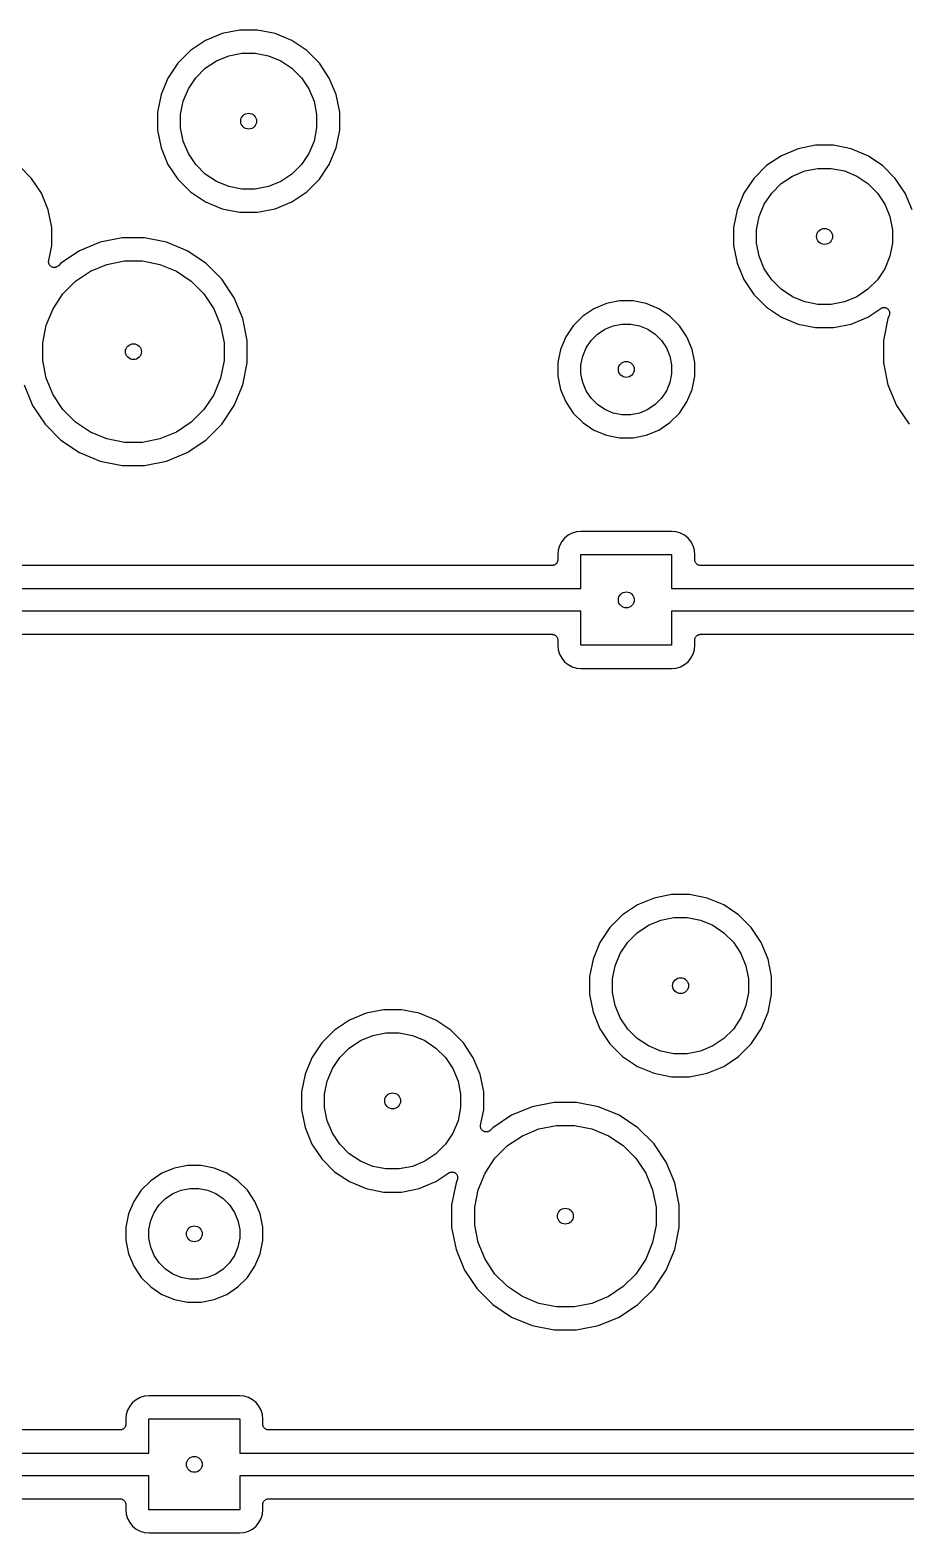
# Model space of a CAD drawing. Extents: x 1.5 to 15, y -8.3 to -3.1.
# Drawn here: x 3.561 to 4.321, y -5.65 to -4.346 of the extents above; entities that cross this region are included whole.
import ezdxf

# ---------------------------------------------------------------- set-up
doc = ezdxf.new("R2010")
doc.units = 0
doc.header["$MEASUREMENT"] = 0
doc.layers.add('BLACK', color=7, linetype='CONTINUOUS')

msp = doc.modelspace()

# ---------------------------------------------------------------- linework, layer by layer
at = {"layer": 'BLACK', "linetype": 'CONTINUOUS'}
for p, q in [((3.71314, -4.35465), (3.7002, -4.3633)), ((3.72753, -4.34869), (3.71314, -4.35465)), ((3.7428, -4.34565), (3.72753, -4.34869)), ((3.75838, -4.34565), (3.7428, -4.34565)), ((3.77365, -4.34869), (3.75838, -4.34565)), ((3.78804, -4.35465), (3.77365, -4.34869)), ((3.80099, -4.3633), (3.78804, -4.35465)), ((3.7002, -4.3633), (3.68918, -4.37431)), ((3.72262, -4.37237), (3.73336, -4.36792)), ((3.73336, -4.36792), (3.74477, -4.36565)), ((3.74477, -4.36565), (3.75641, -4.36565)), ((3.75641, -4.36565), (3.76782, -4.36792)), ((3.76782, -4.36792), (3.77856, -4.37237)), ((3.812, -4.37431), (3.80099, -4.3633)), ((3.68918, -4.37431), (3.68053, -4.38726)), ((3.70472, -4.38706), (3.71295, -4.37883)), ((3.71295, -4.37883), (3.72262, -4.37237)), ((3.77856, -4.37237), (3.78824, -4.37883)), ((3.78824, -4.37883), (3.79646, -4.38706)), ((3.82065, -4.38726), (3.812, -4.37431)), ((3.68053, -4.38726), (3.67457, -4.40165)), ((3.69826, -4.39673), (3.70472, -4.38706)), ((3.79646, -4.38706), (3.80292, -4.39673)), ((3.82661, -4.40165), (3.82065, -4.38726)), ((3.67457, -4.40165), (3.67154, -4.41692)), ((3.6938, -4.40748), (3.69826, -4.39673)), ((3.80292, -4.39673), (3.80738, -4.40748)), ((3.82965, -4.41692), (3.82661, -4.40165)), ((3.67154, -4.41692), (3.67154, -4.43249)), ((3.69154, -4.41889), (3.6938, -4.40748)), ((3.69154, -4.43052), (3.69154, -4.41889)), ((3.80738, -4.40748), (3.80965, -4.41889)), ((3.80965, -4.41889), (3.80965, -4.43052)), ((3.82965, -4.43249), (3.82965, -4.41692)), ((3.67154, -4.43249), (3.67457, -4.44776)), ((3.6938, -4.44193), (3.69154, -4.43052)), ((3.80965, -4.43052), (3.80738, -4.44193)), ((3.82661, -4.44776), (3.82965, -4.43249)), ((3.69826, -4.45268), (3.6938, -4.44193)), ((3.80738, -4.44193), (3.80292, -4.45268)), ((4.2428, -4.44565), (4.22753, -4.44869)), ((4.25838, -4.44565), (4.2428, -4.44565)), ((4.27365, -4.44869), (4.25838, -4.44565)), ((3.67457, -4.44776), (3.68053, -4.46215)), ((3.70472, -4.46235), (3.69826, -4.45268)), ((3.80292, -4.45268), (3.79646, -4.46235)), ((3.82065, -4.46215), (3.82661, -4.44776)), ((4.21314, -4.45465), (4.2002, -4.4633)), ((4.22753, -4.44869), (4.21314, -4.45465)), ((4.28804, -4.45465), (4.27365, -4.44869)), ((4.30099, -4.4633), (4.28804, -4.45465)), ((3.562, -4.47431), (3.55099, -4.4633)), ((3.68053, -4.46215), (3.68918, -4.4751)), ((3.71295, -4.47058), (3.70472, -4.46235)), ((3.72262, -4.47704), (3.71295, -4.47058)), ((3.78824, -4.47058), (3.77856, -4.47704)), ((3.79646, -4.46235), (3.78824, -4.47058)), ((3.812, -4.4751), (3.82065, -4.46215)), ((4.2002, -4.4633), (4.18918, -4.47431)), ((4.21295, -4.47883), (4.22262, -4.47237)), ((4.22262, -4.47237), (4.23336, -4.46792)), ((4.23336, -4.46792), (4.24477, -4.46565)), ((4.24477, -4.46565), (4.25641, -4.46565)), ((4.25641, -4.46565), (4.26782, -4.46792)), ((4.26782, -4.46792), (4.27856, -4.47237)), ((4.27856, -4.47237), (4.28824, -4.47883)), ((4.312, -4.47431), (4.30099, -4.4633)), ((3.57065, -4.48726), (3.562, -4.47431)), ((3.68918, -4.4751), (3.7002, -4.48611)), ((3.73336, -4.48149), (3.72262, -4.47704)), ((3.74477, -4.48376), (3.73336, -4.48149)), ((3.75641, -4.48376), (3.74477, -4.48376)), ((3.76782, -4.48149), (3.75641, -4.48376)), ((3.77856, -4.47704), (3.76782, -4.48149)), ((3.80099, -4.48611), (3.812, -4.4751)), ((4.18918, -4.47431), (4.18053, -4.48726)), ((4.20472, -4.48706), (4.21295, -4.47883)), ((4.28824, -4.47883), (4.29646, -4.48706)), ((4.32065, -4.48726), (4.312, -4.47431)), ((3.57661, -4.50165), (3.57065, -4.48726)), ((3.7002, -4.48611), (3.71314, -4.49476)), ((3.71314, -4.49476), (3.72753, -4.50072)), ((3.77365, -4.50072), (3.78804, -4.49476)), ((3.78804, -4.49476), (3.80099, -4.48611)), ((4.18053, -4.48726), (4.17457, -4.50165)), ((4.1938, -4.50748), (4.19826, -4.49673)), ((4.19826, -4.49673), (4.20472, -4.48706)), ((4.29646, -4.48706), (4.30292, -4.49673)), ((4.30292, -4.49673), (4.30738, -4.50748)), ((4.32661, -4.50165), (4.32065, -4.48726)), ((3.57965, -4.51692), (3.57661, -4.50165)), ((3.72753, -4.50072), (3.7428, -4.50376)), ((3.7428, -4.50376), (3.75838, -4.50376)), ((3.75838, -4.50376), (3.77365, -4.50072)), ((4.17457, -4.50165), (4.17154, -4.51692)), ((4.19154, -4.51889), (4.1938, -4.50748)), ((4.30738, -4.50748), (4.30965, -4.51889)), ((3.57965, -4.53249), (3.57965, -4.51692)), ((4.17154, -4.51692), (4.17154, -4.53249)), ((4.19154, -4.53052), (4.19154, -4.51889)), ((4.30965, -4.51889), (4.30965, -4.53052)), ((3.57702, -4.54568), (3.57965, -4.53249)), ((3.60382, -4.5372), (3.58765, -4.54801)), ((3.62179, -4.52976), (3.60382, -4.5372)), ((3.64087, -4.52596), (3.62179, -4.52976)), ((3.66032, -4.52596), (3.64087, -4.52596)), ((3.67939, -4.52976), (3.66032, -4.52596)), ((3.69736, -4.5372), (3.67939, -4.52976)), ((3.71353, -4.54801), (3.69736, -4.5372)), ((4.17154, -4.53249), (4.17457, -4.54776)), ((4.1938, -4.54193), (4.19154, -4.53052)), ((4.30965, -4.53052), (4.30738, -4.54193)), ((3.57693, -4.54664), (3.57697, -4.54616)), ((3.57693, -4.54665), (3.57693, -4.54664)), ((3.57697, -4.54713), (3.57693, -4.54665)), ((3.57693, -4.54665), (3.57693, -4.54665)), ((3.57697, -4.54616), (3.57702, -4.54568)), ((3.57702, -4.54761), (3.57697, -4.54713)), ((3.57702, -4.54762), (3.57702, -4.54761)), ((3.57702, -4.54763), (3.57702, -4.54762)), ((3.57716, -4.54809), (3.57702, -4.54763)), ((3.5773, -4.54855), (3.57716, -4.54809)), ((3.5773, -4.54856), (3.5773, -4.54855)), ((3.5773, -4.54855), (3.5773, -4.54855)), ((3.57753, -4.54899), (3.5773, -4.54856)), ((3.57775, -4.54941), (3.57753, -4.54899)), ((3.57776, -4.54942), (3.57775, -4.54941)), ((3.57806, -4.54979), (3.57776, -4.54942)), ((3.57776, -4.54942), (3.57776, -4.54942)), ((3.57837, -4.55017), (3.57806, -4.54979)), ((3.57837, -4.55018), (3.57837, -4.55017)), ((3.57837, -4.55017), (3.57837, -4.55017)), ((3.57874, -4.55048), (3.57837, -4.55018)), ((3.57911, -4.55079), (3.57874, -4.55048)), ((3.58503, -4.55054), (3.58466, -4.55085)), ((3.58541, -4.55024), (3.58503, -4.55054)), ((3.58542, -4.55023), (3.58541, -4.55024)), ((3.58546, -4.55019), (3.58542, -4.55023)), ((3.58542, -4.55023), (3.58542, -4.55023)), ((3.58542, -4.55023), (3.58542, -4.55023)), ((3.58765, -4.54801), (3.58546, -4.55019)), ((3.61329, -4.55493), (3.62762, -4.54899)), ((3.62762, -4.54899), (3.64284, -4.54596)), ((3.64284, -4.54596), (3.65835, -4.54596)), ((3.65835, -4.54596), (3.67356, -4.54899)), ((3.67356, -4.54899), (3.68789, -4.55493)), ((3.72729, -4.56176), (3.71353, -4.54801)), ((4.17457, -4.54776), (4.18053, -4.56215)), ((4.19826, -4.55268), (4.1938, -4.54193)), ((4.30738, -4.54193), (4.30292, -4.55268)), ((3.57912, -4.5508), (3.57911, -4.55079)), ((3.57913, -4.5508), (3.57912, -4.5508)), ((3.57955, -4.55103), (3.57913, -4.5508)), ((3.57997, -4.55126), (3.57955, -4.55103)), ((3.57998, -4.55126), (3.57997, -4.55126)), ((3.57998, -4.55127), (3.57998, -4.55126)), ((3.58045, -4.55141), (3.57998, -4.55127)), ((3.5809, -4.55155), (3.58045, -4.55141)), ((3.58091, -4.55155), (3.5809, -4.55155)), ((3.58092, -4.55156), (3.58091, -4.55155)), ((3.5814, -4.55161), (3.58092, -4.55156)), ((3.58187, -4.55166), (3.5814, -4.55161)), ((3.58188, -4.55166), (3.58187, -4.55166)), ((3.58189, -4.55166), (3.58188, -4.55166)), ((3.58236, -4.55162), (3.58189, -4.55166)), ((3.58285, -4.55157), (3.58236, -4.55162)), ((3.58286, -4.55157), (3.58285, -4.55157)), ((3.58285, -4.55157), (3.58285, -4.55157)), ((3.58332, -4.55144), (3.58286, -4.55157)), ((3.58378, -4.5513), (3.58332, -4.55144)), ((3.58379, -4.5513), (3.58378, -4.5513)), ((3.58423, -4.55107), (3.58379, -4.5513)), ((3.58379, -4.5513), (3.58379, -4.5513)), ((3.58465, -4.55085), (3.58423, -4.55107)), ((3.58466, -4.55085), (3.58465, -4.55085)), ((3.58465, -4.55085), (3.58465, -4.55085)), ((3.58943, -4.57451), (3.6004, -4.56354)), ((3.6004, -4.56354), (3.61329, -4.55493)), ((3.68789, -4.55493), (3.70078, -4.56354)), ((3.70078, -4.56354), (3.71175, -4.57451)), ((3.73809, -4.57793), (3.72729, -4.56176)), ((4.18053, -4.56215), (4.18918, -4.5751)), ((4.20472, -4.56235), (4.19826, -4.55268)), ((4.21295, -4.57058), (4.20472, -4.56235)), ((4.29646, -4.56235), (4.28824, -4.57058)), ((4.30292, -4.55268), (4.29646, -4.56235)), ((3.58081, -4.58741), (3.58943, -4.57451)), ((3.71175, -4.57451), (3.72037, -4.58741)), ((4.18918, -4.5751), (4.2002, -4.58611)), ((4.22262, -4.57704), (4.21295, -4.57058)), ((4.28824, -4.57058), (4.27856, -4.57704)), ((3.57488, -4.60174), (3.58081, -4.58741)), ((3.72037, -4.58741), (3.7263, -4.60174)), ((3.74554, -4.5959), (3.73809, -4.57793)), ((4.05034, -4.58745), (4.04062, -4.59394)), ((4.06115, -4.58297), (4.05034, -4.58745)), ((4.07262, -4.58069), (4.06115, -4.58297)), ((4.08431, -4.58069), (4.07262, -4.58069)), ((4.09578, -4.58297), (4.08431, -4.58069)), ((4.10659, -4.58745), (4.09578, -4.58297)), ((4.11631, -4.59394), (4.10659, -4.58745)), ((4.2002, -4.58611), (4.21314, -4.59476)), ((4.23336, -4.58149), (4.22262, -4.57704)), ((4.24477, -4.58376), (4.23336, -4.58149)), ((4.25641, -4.58376), (4.24477, -4.58376)), ((4.26782, -4.58149), (4.25641, -4.58376)), ((4.27856, -4.57704), (4.26782, -4.58149)), ((4.28804, -4.59476), (4.29933, -4.58722)), ((4.29933, -4.58722), (4.29938, -4.58718)), ((4.29938, -4.58718), (4.29938, -4.58718)), ((4.29938, -4.58718), (4.29938, -4.58718)), ((4.29938, -4.58718), (4.29939, -4.58718)), ((4.29939, -4.58718), (4.29982, -4.58695)), ((4.29982, -4.58695), (4.30024, -4.58673)), ((4.30024, -4.58673), (4.30025, -4.58673)), ((4.30025, -4.58673), (4.30026, -4.58673)), ((4.30026, -4.58673), (4.30072, -4.5866)), ((4.30072, -4.5866), (4.30118, -4.58646)), ((4.30118, -4.58646), (4.30119, -4.58646)), ((4.30119, -4.58646), (4.30167, -4.58642)), ((4.30119, -4.58646), (4.30119, -4.58646)), ((4.30167, -4.58642), (4.30215, -4.58637)), ((4.30215, -4.58637), (4.30216, -4.58637)), ((4.30216, -4.58637), (4.30217, -4.58637)), ((4.30217, -4.58637), (4.30266, -4.58643)), ((4.30266, -4.58643), (4.30312, -4.58648)), ((4.30312, -4.58648), (4.30313, -4.58648)), ((4.30313, -4.58648), (4.30314, -4.58648)), ((4.30314, -4.58648), (4.30361, -4.58663)), ((4.30361, -4.58663), (4.30405, -4.58677)), ((4.30405, -4.58677), (4.30406, -4.58677)), ((4.30406, -4.58677), (4.30407, -4.58677)), ((4.30407, -4.58677), (4.3045, -4.58701)), ((4.3045, -4.58701), (4.30491, -4.58723)), ((4.30491, -4.58723), (4.30492, -4.58724)), ((4.30492, -4.58724), (4.30492, -4.58724)), ((4.30492, -4.58724), (4.3053, -4.58755)), ((4.3053, -4.58755), (4.30566, -4.58786)), ((4.30566, -4.58786), (4.30567, -4.58786)), ((4.30567, -4.58786), (4.30567, -4.58787)), ((4.30567, -4.58787), (4.30598, -4.58824)), ((4.30598, -4.58824), (4.30628, -4.58861)), ((4.30628, -4.58861), (4.30628, -4.58862)), ((4.30628, -4.58862), (4.30629, -4.58862)), ((4.30629, -4.58862), (4.30652, -4.58906)), ((4.30652, -4.58906), (4.30674, -4.58948)), ((4.30674, -4.58948), (4.30674, -4.58948)), ((4.30674, -4.58948), (4.30674, -4.58949)), ((4.30674, -4.58949), (4.30688, -4.58996)), ((3.57185, -4.61695), (3.57488, -4.60174)), ((3.7263, -4.60174), (3.72933, -4.61695)), ((3.74933, -4.61498), (3.74554, -4.5959)), ((4.03235, -4.60221), (4.02585, -4.61194)), ((4.04062, -4.59394), (4.03235, -4.60221)), ((4.05982, -4.60517), (4.06698, -4.6022)), ((4.06698, -4.6022), (4.07459, -4.60069)), ((4.07459, -4.60069), (4.08234, -4.60069)), ((4.08234, -4.60069), (4.08995, -4.6022)), ((4.08995, -4.6022), (4.09711, -4.60517)), ((4.12458, -4.60221), (4.11631, -4.59394)), ((4.13108, -4.61194), (4.12458, -4.60221)), ((4.21314, -4.59476), (4.22753, -4.60072)), ((4.22753, -4.60072), (4.2428, -4.60376)), ((4.25838, -4.60376), (4.27365, -4.60072)), ((4.27365, -4.60072), (4.28804, -4.59476)), ((4.30564, -4.5959), (4.30185, -4.61498)), ((4.30673, -4.59329), (4.30564, -4.5959)), ((4.30687, -4.59283), (4.30673, -4.59329)), ((4.30701, -4.59237), (4.30687, -4.59283)), ((4.30688, -4.58996), (4.30702, -4.59041)), ((4.30706, -4.59188), (4.30701, -4.59235)), ((4.30701, -4.59235), (4.30701, -4.59236)), ((4.30701, -4.59236), (4.30701, -4.59237)), ((4.30702, -4.59041), (4.30702, -4.59042)), ((4.30702, -4.59042), (4.30702, -4.59042)), ((4.30702, -4.59042), (4.30706, -4.59092)), ((4.30706, -4.59092), (4.30711, -4.59138)), ((4.30711, -4.59139), (4.30706, -4.59188)), ((4.30711, -4.59138), (4.30711, -4.59139)), ((4.30711, -4.59139), (4.30711, -4.59139)), ((3.74933, -4.63443), (3.74933, -4.61498)), ((4.02585, -4.61194), (4.02138, -4.62274)), ((4.04358, -4.62141), (4.04788, -4.61496)), ((4.04788, -4.61496), (4.05337, -4.60948)), ((4.05337, -4.60948), (4.05982, -4.60517)), ((4.09711, -4.60517), (4.10356, -4.60948)), ((4.10356, -4.60948), (4.10905, -4.61496)), ((4.10905, -4.61496), (4.11335, -4.62141)), ((4.13555, -4.62274), (4.13108, -4.61194)), ((4.2428, -4.60376), (4.25838, -4.60376)), ((4.30185, -4.61498), (4.30185, -4.63443)), ((3.57185, -4.63246), (3.57185, -4.61695)), ((3.72933, -4.61695), (3.72933, -4.63246)), ((4.02138, -4.62274), (4.01909, -4.63421)), ((4.03909, -4.63618), (4.04061, -4.62858)), ((4.04061, -4.62858), (4.04358, -4.62141)), ((4.11335, -4.62141), (4.11632, -4.62858)), ((4.11632, -4.62858), (4.11783, -4.63618)), ((4.13783, -4.63421), (4.13555, -4.62274)), ((3.57488, -4.64767), (3.57185, -4.63246)), ((3.72933, -4.63246), (3.7263, -4.64767)), ((3.74554, -4.65351), (3.74933, -4.63443)), ((4.01909, -4.63421), (4.01909, -4.64591)), ((4.03909, -4.64394), (4.03909, -4.63618)), ((4.11783, -4.63618), (4.11783, -4.64394)), ((4.13783, -4.64591), (4.13783, -4.63421)), ((4.30185, -4.63443), (4.30564, -4.65351)), ((3.55564, -4.65351), (3.56309, -4.67148)), ((3.58081, -4.662), (3.57488, -4.64767)), ((3.7263, -4.64767), (3.72037, -4.662)), ((3.73809, -4.67148), (3.74554, -4.65351)), ((4.01909, -4.64591), (4.02138, -4.65738)), ((4.04061, -4.65154), (4.03909, -4.64394)), ((4.04358, -4.65871), (4.04061, -4.65154)), ((4.11632, -4.65154), (4.11335, -4.65871)), ((4.11783, -4.64394), (4.11632, -4.65154)), ((4.13555, -4.65738), (4.13783, -4.64591)), ((4.30564, -4.65351), (4.31309, -4.67148)), ((3.58943, -4.6749), (3.58081, -4.662)), ((3.72037, -4.662), (3.71175, -4.6749)), ((4.02138, -4.65738), (4.02585, -4.66818)), ((4.04788, -4.66516), (4.04358, -4.65871)), ((4.05337, -4.67064), (4.04788, -4.66516)), ((4.10905, -4.66516), (4.10356, -4.67064)), ((4.11335, -4.65871), (4.10905, -4.66516)), ((4.13108, -4.66818), (4.13555, -4.65738)), ((3.56309, -4.67148), (3.57389, -4.68765)), ((3.6004, -4.68587), (3.58943, -4.6749)), ((3.71175, -4.6749), (3.70078, -4.68587)), ((3.72729, -4.68765), (3.73809, -4.67148)), ((4.02585, -4.66818), (4.03235, -4.67791)), ((4.03235, -4.67791), (4.04062, -4.68617)), ((4.05982, -4.67495), (4.05337, -4.67064)), ((4.06698, -4.67792), (4.05982, -4.67495)), ((4.07459, -4.67943), (4.06698, -4.67792)), ((4.08234, -4.67943), (4.07459, -4.67943)), ((4.08995, -4.67792), (4.08234, -4.67943)), ((4.09711, -4.67495), (4.08995, -4.67792)), ((4.10356, -4.67064), (4.09711, -4.67495)), ((4.11631, -4.68617), (4.12458, -4.67791)), ((4.12458, -4.67791), (4.13108, -4.66818)), ((4.31309, -4.67148), (4.32389, -4.68765)), ((3.57389, -4.68765), (3.58765, -4.7014)), ((3.61329, -4.69448), (3.6004, -4.68587)), ((3.70078, -4.68587), (3.68789, -4.69448)), ((3.71353, -4.7014), (3.72729, -4.68765)), ((4.04062, -4.68617), (4.05034, -4.69267)), ((4.05034, -4.69267), (4.06115, -4.69715)), ((4.09578, -4.69715), (4.10659, -4.69267)), ((4.10659, -4.69267), (4.11631, -4.68617)), ((3.58765, -4.7014), (3.60382, -4.71221)), ((3.62762, -4.70042), (3.61329, -4.69448)), ((3.64284, -4.70344), (3.62762, -4.70042)), ((3.65835, -4.70344), (3.64284, -4.70344)), ((3.67356, -4.70042), (3.65835, -4.70344)), ((3.68789, -4.69448), (3.67356, -4.70042)), ((3.69736, -4.71221), (3.71353, -4.7014)), ((4.06115, -4.69715), (4.07262, -4.69943)), ((4.07262, -4.69943), (4.08431, -4.69943)), ((4.08431, -4.69943), (4.09578, -4.69715)), ((3.60382, -4.71221), (3.62179, -4.71965)), ((3.62179, -4.71965), (3.64087, -4.72344)), ((3.66032, -4.72344), (3.67939, -4.71965)), ((3.67939, -4.71965), (3.69736, -4.71221)), ((3.64087, -4.72344), (3.66032, -4.72344)), ((4.02793, -4.78398), (4.02488, -4.78648)), ((4.0314, -4.78212), (4.02793, -4.78398)), ((4.03517, -4.78098), (4.0314, -4.78212)), ((4.03934, -4.78057), (4.03517, -4.78098)), ((4.11759, -4.78057), (4.03934, -4.78057)), ((4.12176, -4.78098), (4.11759, -4.78057)), ((4.12553, -4.78212), (4.12176, -4.78098)), ((4.129, -4.78398), (4.12553, -4.78212)), ((4.13205, -4.78648), (4.129, -4.78398)), ((4.01938, -4.79677), (4.01897, -4.80093)), ((4.02053, -4.793), (4.01938, -4.79677)), ((4.02238, -4.78952), (4.02053, -4.793)), ((4.02488, -4.78648), (4.02238, -4.78952)), ((4.13454, -4.78952), (4.13205, -4.78648)), ((4.1364, -4.793), (4.13454, -4.78952)), ((4.13755, -4.79677), (4.1364, -4.793)), ((4.13796, -4.80093), (4.13755, -4.79677)), ((4.01397, -4.81022), (3.39296, -4.81022)), ((4.01444, -4.81017), (4.01397, -4.81022)), ((4.01491, -4.81013), (4.01444, -4.81017)), ((4.01493, -4.81012), (4.01491, -4.81013)), ((4.01494, -4.81012), (4.01493, -4.81012)), ((4.0154, -4.80999), (4.01494, -4.81012)), ((4.01585, -4.80985), (4.0154, -4.80999)), ((4.01586, -4.80984), (4.01585, -4.80985)), ((4.01588, -4.80984), (4.01586, -4.80984)), ((4.01629, -4.80962), (4.01588, -4.80984)), ((4.01671, -4.8094), (4.01629, -4.80962)), ((4.01673, -4.80939), (4.01671, -4.8094)), ((4.01674, -4.80938), (4.01673, -4.80939)), ((4.01711, -4.80908), (4.01674, -4.80938)), ((4.01747, -4.80879), (4.01711, -4.80908)), ((4.01748, -4.80878), (4.01747, -4.80879)), ((4.0175, -4.80876), (4.01748, -4.80878)), ((4.0178, -4.8084), (4.0175, -4.80876)), ((4.0181, -4.80804), (4.0178, -4.8084)), ((4.01811, -4.80803), (4.0181, -4.80804)), ((4.01812, -4.80801), (4.01811, -4.80803)), ((4.01834, -4.8076), (4.01812, -4.80801)), ((4.01857, -4.80719), (4.01834, -4.8076)), ((4.01858, -4.80715), (4.01857, -4.80717)), ((4.01857, -4.80717), (4.01857, -4.80719)), ((4.01872, -4.8067), (4.01858, -4.80715)), ((4.01886, -4.80626), (4.01872, -4.8067)), ((4.01887, -4.80624), (4.01886, -4.80626)), ((4.01892, -4.80576), (4.01887, -4.80622)), ((4.01887, -4.80622), (4.01887, -4.80624)), ((4.01897, -4.80529), (4.01892, -4.80576)), ((4.01897, -4.80093), (4.01897, -4.80522)), ((4.01897, -4.80522), (4.01897, -4.80525)), ((4.01897, -4.80525), (4.01897, -4.80525)), ((4.01897, -4.80525), (4.01897, -4.80525)), ((4.01897, -4.80525), (4.01897, -4.80529)), ((4.03909, -4.83022), (4.03909, -4.80069)), ((4.03909, -4.80069), (4.11783, -4.80069)), ((4.11783, -4.80069), (4.11783, -4.83022)), ((4.13796, -4.80522), (4.13796, -4.80093)), ((4.138, -4.80569), (4.13796, -4.80522)), ((4.13804, -4.80615), (4.138, -4.80569)), ((4.13805, -4.80617), (4.13804, -4.80615)), ((4.13805, -4.80619), (4.13805, -4.80617)), ((4.13819, -4.80664), (4.13805, -4.80619)), ((4.13832, -4.80709), (4.13819, -4.80664)), ((4.13833, -4.80711), (4.13832, -4.80709)), ((4.13833, -4.80712), (4.13833, -4.80711)), ((4.13855, -4.80754), (4.13833, -4.80712)), ((4.13877, -4.80795), (4.13855, -4.80754)), ((4.13878, -4.80797), (4.13877, -4.80795)), ((4.13879, -4.80798), (4.13878, -4.80797)), ((4.13909, -4.80835), (4.13879, -4.80798)), ((4.13938, -4.80871), (4.13909, -4.80835)), ((4.1394, -4.80873), (4.13938, -4.80871)), ((4.13941, -4.80874), (4.1394, -4.80873)), ((4.13977, -4.80904), (4.13941, -4.80874)), ((4.14013, -4.80934), (4.13977, -4.80904)), ((4.14015, -4.80935), (4.14013, -4.80934)), ((4.14016, -4.80936), (4.14015, -4.80935)), ((4.14057, -4.80959), (4.14016, -4.80936)), ((4.14099, -4.80981), (4.14057, -4.80959)), ((4.141, -4.80982), (4.14099, -4.80981)), ((4.14102, -4.80983), (4.141, -4.80982)), ((4.14147, -4.80996), (4.14102, -4.80983)), ((4.14192, -4.81011), (4.14147, -4.80996)), ((4.14193, -4.81011), (4.14192, -4.81011)), ((4.14195, -4.81011), (4.14193, -4.81011)), ((4.14242, -4.81016), (4.14195, -4.81011)), ((4.14289, -4.81022), (4.14242, -4.81016)), ((4.14292, -4.81022), (4.14289, -4.81022)), ((4.14296, -4.81022), (4.14292, -4.81022)), ((4.14292, -4.81022), (4.14292, -4.81022)), ((4.14292, -4.81022), (4.14292, -4.81022)), ((4.76397, -4.81022), (4.14296, -4.81022)), ((3.36783, -4.83022), (4.03909, -4.83022)), ((4.11783, -4.83022), (4.78909, -4.83022)), ((4.03909, -4.8499), (3.36783, -4.8499)), ((4.03909, -4.87943), (4.03909, -4.8499)), ((4.78909, -4.8499), (4.11783, -4.8499)), ((4.11783, -4.8499), (4.11783, -4.87943)), ((3.39296, -4.8699), (4.01397, -4.8699)), ((4.01397, -4.8699), (4.01401, -4.8699)), ((4.01401, -4.8699), (4.01401, -4.8699)), ((4.01401, -4.8699), (4.01401, -4.8699)), ((4.01401, -4.8699), (4.01404, -4.8699)), ((4.01404, -4.8699), (4.01451, -4.86995)), ((4.01451, -4.86995), (4.01498, -4.87)), ((4.01498, -4.87), (4.015, -4.87001)), ((4.015, -4.87001), (4.01501, -4.87001)), ((4.01501, -4.87001), (4.01546, -4.87015)), ((4.01546, -4.87015), (4.01591, -4.87029)), ((4.01591, -4.87029), (4.01593, -4.8703)), ((4.01593, -4.8703), (4.01594, -4.87031)), ((4.01594, -4.87031), (4.01635, -4.87053)), ((4.01635, -4.87053), (4.01677, -4.87076)), ((4.01677, -4.87076), (4.01678, -4.87077)), ((4.01678, -4.87077), (4.0168, -4.87078)), ((4.0168, -4.87078), (4.01716, -4.87108)), ((4.01716, -4.87108), (4.01752, -4.87138)), ((4.01752, -4.87138), (4.01753, -4.87139)), ((4.01753, -4.87139), (4.01755, -4.8714)), ((4.01755, -4.8714), (4.01784, -4.87177)), ((4.01784, -4.87177), (4.01814, -4.87213)), ((4.01814, -4.87213), (4.01815, -4.87215)), ((4.01815, -4.87215), (4.01816, -4.87216)), ((4.01816, -4.87216), (4.01838, -4.87258)), ((4.01838, -4.87258), (4.0186, -4.873)), ((4.0186, -4.873), (4.0186, -4.87301)), ((4.0186, -4.87301), (4.01861, -4.87303)), ((4.01861, -4.87303), (4.01874, -4.87348)), ((4.01874, -4.87348), (4.01888, -4.87393)), ((4.01888, -4.87393), (4.01888, -4.87395)), ((4.01888, -4.87395), (4.01888, -4.87396)), ((4.01888, -4.87396), (4.01893, -4.87443)), ((4.01893, -4.87443), (4.01897, -4.8749)), ((4.01897, -4.8749), (4.01897, -4.87918)), ((4.13796, -4.87483), (4.13801, -4.87436)), ((4.13796, -4.87487), (4.13796, -4.87483)), ((4.13796, -4.8749), (4.13796, -4.87487)), ((4.13796, -4.87487), (4.13796, -4.87487)), ((4.13796, -4.87487), (4.13796, -4.87487)), ((4.13796, -4.87918), (4.13796, -4.8749)), ((4.13801, -4.87436), (4.13806, -4.8739)), ((4.13806, -4.87386), (4.13821, -4.87341)), ((4.13806, -4.87388), (4.13806, -4.87386)), ((4.13806, -4.8739), (4.13806, -4.87388)), ((4.13821, -4.87341), (4.13835, -4.87296)), ((4.13835, -4.87295), (4.13836, -4.87293)), ((4.13835, -4.87296), (4.13835, -4.87295)), ((4.13836, -4.87293), (4.13859, -4.87252)), ((4.13859, -4.87252), (4.13881, -4.87211)), ((4.13881, -4.87211), (4.13882, -4.87209)), ((4.13882, -4.87209), (4.13883, -4.87208)), ((4.13883, -4.87208), (4.13913, -4.87172)), ((4.13913, -4.87172), (4.13943, -4.87135)), ((4.13943, -4.87135), (4.13945, -4.87134)), ((4.13945, -4.87134), (4.13946, -4.87133)), ((4.13946, -4.87133), (4.13982, -4.87103)), ((4.13982, -4.87103), (4.14019, -4.87074)), ((4.14019, -4.87074), (4.1402, -4.87073)), ((4.1402, -4.87073), (4.14022, -4.87072)), ((4.14022, -4.87072), (4.14063, -4.8705)), ((4.14063, -4.8705), (4.14105, -4.87028)), ((4.14105, -4.87028), (4.14107, -4.87027)), ((4.14107, -4.87027), (4.14108, -4.87027)), ((4.14108, -4.87027), (4.14153, -4.87013)), ((4.14153, -4.87013), (4.14198, -4.87)), ((4.14198, -4.87), (4.142, -4.87)), ((4.142, -4.87), (4.14202, -4.86999)), ((4.14202, -4.86999), (4.14249, -4.86995)), ((4.14249, -4.86995), (4.14296, -4.8699)), ((4.14296, -4.8699), (4.76397, -4.8699)), ((4.01897, -4.87918), (4.01938, -4.88335)), ((4.01938, -4.88335), (4.02053, -4.88712)), ((4.02053, -4.88712), (4.02238, -4.89059)), ((4.11783, -4.87943), (4.03909, -4.87943)), ((4.13454, -4.89059), (4.1364, -4.88712)), ((4.1364, -4.88712), (4.13755, -4.88335)), ((4.13755, -4.88335), (4.13796, -4.87918)), ((4.02238, -4.89059), (4.02488, -4.89364)), ((4.02488, -4.89364), (4.02793, -4.89614)), ((4.02793, -4.89614), (4.0314, -4.898)), ((4.0314, -4.898), (4.03517, -4.89914)), ((4.03517, -4.89914), (4.03934, -4.89955)), ((4.03934, -4.89955), (4.11759, -4.89955)), ((4.11759, -4.89955), (4.12176, -4.89914)), ((4.12176, -4.89914), (4.12553, -4.898)), ((4.12553, -4.898), (4.129, -4.89614)), ((4.129, -4.89614), (4.13205, -4.89364)), ((4.13205, -4.89364), (4.13454, -4.89059)), ((4.1178, -5.09565), (4.10253, -5.09869)), ((4.13338, -5.09565), (4.1178, -5.09565)), ((4.14865, -5.09869), (4.13338, -5.09565)), ((4.08814, -5.10465), (4.0752, -5.1133)), ((4.10253, -5.09869), (4.08814, -5.10465)), ((4.16304, -5.10465), (4.14865, -5.09869)), ((4.17599, -5.1133), (4.16304, -5.10465)), ((4.06418, -5.12431), (4.05553, -5.13726)), ((4.0752, -5.1133), (4.06418, -5.12431)), ((4.08795, -5.12883), (4.09762, -5.12237)), ((4.09762, -5.12237), (4.10836, -5.11792)), ((4.10836, -5.11792), (4.11977, -5.11565)), ((4.11977, -5.11565), (4.13141, -5.11565)), ((4.13141, -5.11565), (4.14282, -5.11792)), ((4.14282, -5.11792), (4.15356, -5.12237)), ((4.15356, -5.12237), (4.16324, -5.12883)), ((4.187, -5.12431), (4.17599, -5.1133)), ((4.19565, -5.13726), (4.187, -5.12431)), ((4.05553, -5.13726), (4.04957, -5.15165)), ((4.07326, -5.14673), (4.07972, -5.13706)), ((4.07972, -5.13706), (4.08795, -5.12883)), ((4.16324, -5.12883), (4.17146, -5.13706)), ((4.17146, -5.13706), (4.17792, -5.14673)), ((4.20161, -5.15165), (4.19565, -5.13726)), ((4.0688, -5.15748), (4.07326, -5.14673)), ((4.17792, -5.14673), (4.18238, -5.15748)), ((4.04957, -5.15165), (4.04654, -5.16692)), ((4.06654, -5.16889), (4.0688, -5.15748)), ((4.18238, -5.15748), (4.18465, -5.16889)), ((4.20465, -5.16692), (4.20161, -5.15165)), ((4.04654, -5.16692), (4.04654, -5.18249)), ((4.06654, -5.18052), (4.06654, -5.16889)), ((4.18465, -5.16889), (4.18465, -5.18052)), ((4.20465, -5.18249), (4.20465, -5.16692)), ((4.04654, -5.18249), (4.04957, -5.19776)), ((4.0688, -5.19193), (4.06654, -5.18052)), ((4.18465, -5.18052), (4.18238, -5.19193)), ((4.20161, -5.19776), (4.20465, -5.18249)), ((3.85253, -5.19869), (3.83814, -5.20465)), ((3.8678, -5.19565), (3.85253, -5.19869)), ((3.88338, -5.19565), (3.8678, -5.19565)), ((3.89865, -5.19869), (3.88338, -5.19565)), ((3.91304, -5.20465), (3.89865, -5.19869)), ((4.04957, -5.19776), (4.05553, -5.21215)), ((4.07326, -5.20268), (4.0688, -5.19193)), ((4.18238, -5.19193), (4.17792, -5.20268)), ((4.19565, -5.21215), (4.20161, -5.19776)), ((3.8252, -5.2133), (3.81418, -5.22431)), ((3.83814, -5.20465), (3.8252, -5.2133)), ((3.92599, -5.2133), (3.91304, -5.20465)), ((3.937, -5.22431), (3.92599, -5.2133)), ((4.05553, -5.21215), (4.06418, -5.2251)), ((4.07972, -5.21235), (4.07326, -5.20268)), ((4.08795, -5.22058), (4.07972, -5.21235)), ((4.17146, -5.21235), (4.16324, -5.22058)), ((4.17792, -5.20268), (4.17146, -5.21235)), ((4.187, -5.2251), (4.19565, -5.21215)), ((3.81418, -5.22431), (3.80553, -5.23726)), ((3.83795, -5.22883), (3.84762, -5.22237)), ((3.84762, -5.22237), (3.85836, -5.21792)), ((3.85836, -5.21792), (3.86977, -5.21565)), ((3.86977, -5.21565), (3.88141, -5.21565)), ((3.88141, -5.21565), (3.89282, -5.21792)), ((3.89282, -5.21792), (3.90356, -5.22237)), ((3.90356, -5.22237), (3.91324, -5.22883)), ((3.94565, -5.23726), (3.937, -5.22431)), ((4.06418, -5.2251), (4.0752, -5.23611)), ((4.09762, -5.22704), (4.08795, -5.22058)), ((4.10836, -5.23149), (4.09762, -5.22704)), ((4.15356, -5.22704), (4.14282, -5.23149)), ((4.16324, -5.22058), (4.15356, -5.22704)), ((4.17599, -5.23611), (4.187, -5.2251)), ((3.80553, -5.23726), (3.79957, -5.25165)), ((3.82326, -5.24673), (3.82972, -5.23706)), ((3.82972, -5.23706), (3.83795, -5.22883)), ((3.91324, -5.22883), (3.92146, -5.23706)), ((3.92146, -5.23706), (3.92792, -5.24673)), ((3.95161, -5.25165), (3.94565, -5.23726)), ((4.0752, -5.23611), (4.08814, -5.24476)), ((4.11977, -5.23376), (4.10836, -5.23149)), ((4.13141, -5.23376), (4.11977, -5.23376)), ((4.14282, -5.23149), (4.13141, -5.23376)), ((4.16304, -5.24476), (4.17599, -5.23611)), ((3.79957, -5.25165), (3.79654, -5.26692)), ((3.8188, -5.25748), (3.82326, -5.24673)), ((3.92792, -5.24673), (3.93238, -5.25748)), ((3.95465, -5.26692), (3.95161, -5.25165)), ((4.08814, -5.24476), (4.10253, -5.25072)), ((4.10253, -5.25072), (4.1178, -5.25376)), ((4.1178, -5.25376), (4.13338, -5.25376)), ((4.13338, -5.25376), (4.14865, -5.25072)), ((4.14865, -5.25072), (4.16304, -5.24476)), ((3.79654, -5.26692), (3.79654, -5.28249)), ((3.81654, -5.26889), (3.8188, -5.25748)), ((3.93238, -5.25748), (3.93465, -5.26889)), ((3.95465, -5.28249), (3.95465, -5.26692)), ((3.81654, -5.28052), (3.81654, -5.26889)), ((3.8188, -5.29193), (3.81654, -5.28052)), ((3.93465, -5.28052), (3.93238, -5.29193)), ((3.93465, -5.26889), (3.93465, -5.28052)), ((3.99679, -5.27976), (3.97882, -5.2872)), ((4.01587, -5.27596), (3.99679, -5.27976)), ((4.03532, -5.27596), (4.01587, -5.27596)), ((4.05439, -5.27976), (4.03532, -5.27596)), ((4.07236, -5.2872), (4.05439, -5.27976)), ((3.79654, -5.28249), (3.79957, -5.29776)), ((3.82326, -5.30268), (3.8188, -5.29193)), ((3.93238, -5.29193), (3.92792, -5.30268)), ((3.95202, -5.29568), (3.95465, -5.28249)), ((3.97882, -5.2872), (3.96265, -5.29801)), ((4.08853, -5.29801), (4.07236, -5.2872)), ((3.79957, -5.29776), (3.80553, -5.31215)), ((3.82972, -5.31235), (3.82326, -5.30268)), ((3.92792, -5.30268), (3.92146, -5.31235)), ((3.95193, -5.29664), (3.95197, -5.29616)), ((3.95193, -5.29665), (3.95193, -5.29664)), ((3.95197, -5.29713), (3.95193, -5.29665)), ((3.95193, -5.29665), (3.95193, -5.29665)), ((3.95197, -5.29616), (3.95202, -5.29568)), ((3.95202, -5.29761), (3.95197, -5.29713)), ((3.95202, -5.29762), (3.95202, -5.29761)), ((3.95202, -5.29763), (3.95202, -5.29762)), ((3.95216, -5.29809), (3.95202, -5.29763)), ((3.9523, -5.29855), (3.95216, -5.29809)), ((3.9523, -5.29856), (3.9523, -5.29855)), ((3.9523, -5.29855), (3.9523, -5.29855)), ((3.95253, -5.29899), (3.9523, -5.29856)), ((3.95275, -5.29941), (3.95253, -5.29899)), ((3.95276, -5.29942), (3.95275, -5.29941)), ((3.95306, -5.29979), (3.95276, -5.29942)), ((3.95276, -5.29942), (3.95276, -5.29942)), ((3.95337, -5.30017), (3.95306, -5.29979)), ((3.95337, -5.30018), (3.95337, -5.30017)), ((3.95337, -5.30017), (3.95337, -5.30017)), ((3.95374, -5.30048), (3.95337, -5.30018)), ((3.95411, -5.30079), (3.95374, -5.30048)), ((3.95412, -5.3008), (3.95411, -5.30079)), ((3.95413, -5.3008), (3.95412, -5.3008)), ((3.95455, -5.30103), (3.95413, -5.3008)), ((3.95497, -5.30126), (3.95455, -5.30103)), ((3.95498, -5.30126), (3.95497, -5.30126)), ((3.95498, -5.30127), (3.95498, -5.30126)), ((3.95545, -5.30141), (3.95498, -5.30127)), ((3.9559, -5.30155), (3.95545, -5.30141)), ((3.95591, -5.30155), (3.9559, -5.30155)), ((3.95592, -5.30156), (3.95591, -5.30155)), ((3.9564, -5.30161), (3.95592, -5.30156)), ((3.95687, -5.30166), (3.9564, -5.30161)), ((3.95688, -5.30166), (3.95687, -5.30166)), ((3.95689, -5.30166), (3.95688, -5.30166)), ((3.95736, -5.30162), (3.95689, -5.30166)), ((3.95785, -5.30157), (3.95736, -5.30162)), ((3.95786, -5.30157), (3.95785, -5.30157)), ((3.95785, -5.30157), (3.95785, -5.30157)), ((3.95832, -5.30144), (3.95786, -5.30157)), ((3.95878, -5.3013), (3.95832, -5.30144)), ((3.95879, -5.3013), (3.95878, -5.3013)), ((3.95923, -5.30107), (3.95879, -5.3013)), ((3.95879, -5.3013), (3.95879, -5.3013)), ((3.95965, -5.30085), (3.95923, -5.30107)), ((3.95966, -5.30085), (3.95965, -5.30085)), ((3.95965, -5.30085), (3.95965, -5.30085)), ((3.96003, -5.30054), (3.95966, -5.30085)), ((3.96041, -5.30024), (3.96003, -5.30054)), ((3.96042, -5.30023), (3.96041, -5.30024)), ((3.96046, -5.30019), (3.96042, -5.30023)), ((3.96042, -5.30023), (3.96042, -5.30023)), ((3.96042, -5.30023), (3.96042, -5.30023)), ((3.96265, -5.29801), (3.96046, -5.30019)), ((3.9754, -5.31354), (3.98829, -5.30493)), ((3.98829, -5.30493), (4.00262, -5.29899)), ((4.00262, -5.29899), (4.01784, -5.29596)), ((4.01784, -5.29596), (4.03335, -5.29596)), ((4.03335, -5.29596), (4.04856, -5.29899)), ((4.04856, -5.29899), (4.06289, -5.30493)), ((4.06289, -5.30493), (4.07578, -5.31354)), ((4.10229, -5.31176), (4.08853, -5.29801)), ((3.80553, -5.31215), (3.81418, -5.3251)), ((3.83795, -5.32058), (3.82972, -5.31235)), ((3.92146, -5.31235), (3.91324, -5.32058)), ((3.96443, -5.32451), (3.9754, -5.31354)), ((4.07578, -5.31354), (4.08675, -5.32451)), ((4.11309, -5.32793), (4.10229, -5.31176)), ((3.69762, -5.33069), (3.68615, -5.33297)), ((3.70931, -5.33069), (3.69762, -5.33069)), ((3.72078, -5.33297), (3.70931, -5.33069)), ((3.81418, -5.3251), (3.8252, -5.33611)), ((3.84762, -5.32704), (3.83795, -5.32058)), ((3.85836, -5.33149), (3.84762, -5.32704)), ((3.86977, -5.33376), (3.85836, -5.33149)), ((3.89282, -5.33149), (3.88141, -5.33376)), ((3.90356, -5.32704), (3.89282, -5.33149)), ((3.91324, -5.32058), (3.90356, -5.32704)), ((3.95581, -5.33741), (3.96443, -5.32451)), ((4.08675, -5.32451), (4.09537, -5.33741)), ((4.12054, -5.3459), (4.11309, -5.32793)), ((3.66562, -5.34394), (3.65735, -5.35221)), ((3.67534, -5.33745), (3.66562, -5.34394)), ((3.68615, -5.33297), (3.67534, -5.33745)), ((3.73159, -5.33745), (3.72078, -5.33297)), ((3.74131, -5.34394), (3.73159, -5.33745)), ((3.74958, -5.35221), (3.74131, -5.34394)), ((3.8252, -5.33611), (3.83814, -5.34476)), ((3.83814, -5.34476), (3.85253, -5.35072)), ((3.88141, -5.33376), (3.86977, -5.33376)), ((3.89865, -5.35072), (3.91304, -5.34476)), ((3.91304, -5.34476), (3.92433, -5.33722)), ((3.92433, -5.33722), (3.92438, -5.33718)), ((3.92438, -5.33718), (3.92438, -5.33718)), ((3.92438, -5.33718), (3.92438, -5.33718)), ((3.92438, -5.33718), (3.92439, -5.33718)), ((3.92439, -5.33718), (3.92482, -5.33695)), ((3.92482, -5.33695), (3.92524, -5.33673)), ((3.92524, -5.33673), (3.92525, -5.33673)), ((3.92525, -5.33673), (3.92526, -5.33673)), ((3.92526, -5.33673), (3.92572, -5.3366)), ((3.92572, -5.3366), (3.92618, -5.33646)), ((3.92618, -5.33646), (3.92619, -5.33646)), ((3.92619, -5.33646), (3.92667, -5.33642)), ((3.92619, -5.33646), (3.92619, -5.33646)), ((3.92667, -5.33642), (3.92715, -5.33637)), ((3.93064, -5.3459), (3.92685, -5.36498)), ((3.92715, -5.33637), (3.92716, -5.33637)), ((3.92716, -5.33637), (3.92717, -5.33637)), ((3.92717, -5.33637), (3.92766, -5.33643)), ((3.92766, -5.33643), (3.92812, -5.33648)), ((3.92812, -5.33648), (3.92813, -5.33648)), ((3.92813, -5.33648), (3.92814, -5.33648)), ((3.92814, -5.33648), (3.92861, -5.33663)), ((3.92861, -5.33663), (3.92905, -5.33677)), ((3.92905, -5.33677), (3.92906, -5.33677)), ((3.92906, -5.33677), (3.92907, -5.33677)), ((3.92907, -5.33677), (3.9295, -5.33701)), ((3.9295, -5.33701), (3.92991, -5.33723)), ((3.92991, -5.33723), (3.92992, -5.33724)), ((3.92992, -5.33724), (3.92992, -5.33724)), ((3.92992, -5.33724), (3.9303, -5.33755)), ((3.9303, -5.33755), (3.93066, -5.33786)), ((3.93173, -5.34329), (3.93064, -5.3459)), ((3.93066, -5.33786), (3.93067, -5.33786)), ((3.93067, -5.33786), (3.93067, -5.33787)), ((3.93067, -5.33787), (3.93098, -5.33824)), ((3.93098, -5.33824), (3.93128, -5.33861)), ((3.93128, -5.33861), (3.93128, -5.33862)), ((3.93128, -5.33862), (3.93129, -5.33862)), ((3.93129, -5.33862), (3.93152, -5.33906)), ((3.93152, -5.33906), (3.93174, -5.33948)), ((3.93187, -5.34283), (3.93173, -5.34329)), ((3.93174, -5.33948), (3.93174, -5.33948)), ((3.93174, -5.33948), (3.93174, -5.33949)), ((3.93174, -5.33949), (3.93188, -5.33996)), ((3.93201, -5.34237), (3.93187, -5.34283)), ((3.93188, -5.33996), (3.93202, -5.34041)), ((3.93206, -5.34188), (3.93201, -5.34235)), ((3.93201, -5.34235), (3.93201, -5.34236)), ((3.93201, -5.34236), (3.93201, -5.34237)), ((3.93202, -5.34041), (3.93202, -5.34042)), ((3.93202, -5.34042), (3.93202, -5.34042)), ((3.93202, -5.34042), (3.93206, -5.34092)), ((3.93206, -5.34092), (3.93211, -5.34138)), ((3.93211, -5.34139), (3.93206, -5.34188)), ((3.93211, -5.34138), (3.93211, -5.34139)), ((3.93211, -5.34139), (3.93211, -5.34139)), ((3.94988, -5.35174), (3.95581, -5.33741)), ((4.09537, -5.33741), (4.1013, -5.35174)), ((4.12433, -5.36498), (4.12054, -5.3459)), ((3.65735, -5.35221), (3.65085, -5.36194)), ((3.67837, -5.35948), (3.68482, -5.35517)), ((3.68482, -5.35517), (3.69198, -5.3522)), ((3.69198, -5.3522), (3.69959, -5.35069)), ((3.69959, -5.35069), (3.70734, -5.35069)), ((3.70734, -5.35069), (3.71495, -5.3522)), ((3.71495, -5.3522), (3.72211, -5.35517)), ((3.72211, -5.35517), (3.72856, -5.35948)), ((3.75608, -5.36194), (3.74958, -5.35221)), ((3.85253, -5.35072), (3.8678, -5.35376)), ((3.8678, -5.35376), (3.88338, -5.35376)), ((3.88338, -5.35376), (3.89865, -5.35072)), ((3.94685, -5.36695), (3.94988, -5.35174)), ((4.1013, -5.35174), (4.10433, -5.36695)), ((3.65085, -5.36194), (3.64638, -5.37274)), ((3.66561, -5.37858), (3.66858, -5.37141)), ((3.66858, -5.37141), (3.67288, -5.36496)), ((3.67288, -5.36496), (3.67837, -5.35948)), ((3.72856, -5.35948), (3.73405, -5.36496)), ((3.73405, -5.36496), (3.73835, -5.37141)), ((3.73835, -5.37141), (3.74132, -5.37858)), ((3.76055, -5.37274), (3.75608, -5.36194)), ((3.92685, -5.36498), (3.92685, -5.38443)), ((3.94685, -5.38246), (3.94685, -5.36695)), ((4.10433, -5.36695), (4.10433, -5.38246)), ((4.12433, -5.38443), (4.12433, -5.36498)), ((3.64638, -5.37274), (3.64409, -5.38421)), ((3.64409, -5.38421), (3.64409, -5.39591)), ((3.66409, -5.38618), (3.66561, -5.37858)), ((3.74132, -5.37858), (3.74283, -5.38618)), ((3.76283, -5.38421), (3.76055, -5.37274)), ((3.76283, -5.39591), (3.76283, -5.38421)), ((3.92685, -5.38443), (3.93064, -5.40351)), ((3.94988, -5.39767), (3.94685, -5.38246)), ((4.10433, -5.38246), (4.1013, -5.39767)), ((4.12054, -5.40351), (4.12433, -5.38443)), ((3.64409, -5.39591), (3.64638, -5.40738)), ((3.66409, -5.39394), (3.66409, -5.38618)), ((3.66561, -5.40154), (3.66409, -5.39394)), ((3.74283, -5.39394), (3.74132, -5.40154)), ((3.74283, -5.38618), (3.74283, -5.39394)), ((3.76055, -5.40738), (3.76283, -5.39591)), ((3.95581, -5.412), (3.94988, -5.39767)), ((4.1013, -5.39767), (4.09537, -5.412)), ((3.64638, -5.40738), (3.65085, -5.41818)), ((3.66858, -5.40871), (3.66561, -5.40154)), ((3.67288, -5.41516), (3.66858, -5.40871)), ((3.73835, -5.40871), (3.73405, -5.41516)), ((3.74132, -5.40154), (3.73835, -5.40871)), ((3.75608, -5.41818), (3.76055, -5.40738)), ((3.93064, -5.40351), (3.93809, -5.42148)), ((4.11309, -5.42148), (4.12054, -5.40351)), ((3.65085, -5.41818), (3.65735, -5.42791)), ((3.67837, -5.42064), (3.67288, -5.41516)), ((3.68482, -5.42495), (3.67837, -5.42064)), ((3.72856, -5.42064), (3.72211, -5.42495)), ((3.73405, -5.41516), (3.72856, -5.42064)), ((3.74958, -5.42791), (3.75608, -5.41818)), ((3.93809, -5.42148), (3.94889, -5.43765)), ((3.96443, -5.4249), (3.95581, -5.412)), ((4.09537, -5.412), (4.08675, -5.4249)), ((4.10229, -5.43765), (4.11309, -5.42148)), ((3.65735, -5.42791), (3.66562, -5.43617)), ((3.66562, -5.43617), (3.67534, -5.44267)), ((3.69198, -5.42792), (3.68482, -5.42495)), ((3.69959, -5.42943), (3.69198, -5.42792)), ((3.70734, -5.42943), (3.69959, -5.42943)), ((3.71495, -5.42792), (3.70734, -5.42943)), ((3.72211, -5.42495), (3.71495, -5.42792)), ((3.73159, -5.44267), (3.74131, -5.43617)), ((3.74131, -5.43617), (3.74958, -5.42791)), ((3.9754, -5.43587), (3.96443, -5.4249)), ((3.98829, -5.44448), (3.9754, -5.43587)), ((4.07578, -5.43587), (4.06289, -5.44448)), ((4.08675, -5.4249), (4.07578, -5.43587)), ((3.67534, -5.44267), (3.68615, -5.44715)), ((3.68615, -5.44715), (3.69762, -5.44943)), ((3.69762, -5.44943), (3.70931, -5.44943)), ((3.70931, -5.44943), (3.72078, -5.44715)), ((3.72078, -5.44715), (3.73159, -5.44267)), ((3.94889, -5.43765), (3.96265, -5.4514)), ((4.00262, -5.45042), (3.98829, -5.44448)), ((4.06289, -5.44448), (4.04856, -5.45042)), ((4.08853, -5.4514), (4.10229, -5.43765)), ((3.96265, -5.4514), (3.97882, -5.46221)), ((3.97882, -5.46221), (3.99679, -5.46965)), ((4.01784, -5.45344), (4.00262, -5.45042)), ((4.03335, -5.45344), (4.01784, -5.45344)), ((4.04856, -5.45042), (4.03335, -5.45344)), ((4.05439, -5.46965), (4.07236, -5.46221)), ((4.07236, -5.46221), (4.08853, -5.4514)), ((3.99679, -5.46965), (4.01587, -5.47344)), ((4.01587, -5.47344), (4.03532, -5.47344)), ((4.03532, -5.47344), (4.05439, -5.46965)), ((3.64738, -5.53952), (3.64553, -5.543)), ((3.64988, -5.53648), (3.64738, -5.53952)), ((3.65293, -5.53398), (3.64988, -5.53648)), ((3.6564, -5.53212), (3.65293, -5.53398)), ((3.66017, -5.53098), (3.6564, -5.53212)), ((3.66434, -5.53057), (3.66017, -5.53098)), ((3.74259, -5.53057), (3.66434, -5.53057)), ((3.74676, -5.53098), (3.74259, -5.53057)), ((3.75053, -5.53212), (3.74676, -5.53098)), ((3.754, -5.53398), (3.75053, -5.53212)), ((3.75705, -5.53648), (3.754, -5.53398)), ((3.75954, -5.53952), (3.75705, -5.53648)), ((3.7614, -5.543), (3.75954, -5.53952)), ((3.64438, -5.54677), (3.64397, -5.55093)), ((3.64397, -5.55093), (3.64397, -5.55522)), ((3.64553, -5.543), (3.64438, -5.54677)), ((3.66409, -5.58022), (3.66409, -5.55069)), ((3.66409, -5.55069), (3.74283, -5.55069)), ((3.74283, -5.55069), (3.74283, -5.58022)), ((3.76255, -5.54677), (3.7614, -5.543)), ((3.76296, -5.55093), (3.76255, -5.54677)), ((3.76296, -5.55522), (3.76296, -5.55093)), ((3.63897, -5.56022), (3.01796, -5.56022)), ((3.63944, -5.56017), (3.63897, -5.56022)), ((3.63991, -5.56013), (3.63944, -5.56017)), ((3.63993, -5.56012), (3.63991, -5.56013)), ((3.63994, -5.56012), (3.63993, -5.56012)), ((3.6404, -5.55999), (3.63994, -5.56012)), ((3.64085, -5.55985), (3.6404, -5.55999)), ((3.64086, -5.55984), (3.64085, -5.55985)), ((3.64088, -5.55984), (3.64086, -5.55984)), ((3.64129, -5.55962), (3.64088, -5.55984)), ((3.64171, -5.5594), (3.64129, -5.55962)), ((3.64173, -5.55939), (3.64171, -5.5594)), ((3.64174, -5.55938), (3.64173, -5.55939)), ((3.64211, -5.55908), (3.64174, -5.55938)), ((3.64247, -5.55879), (3.64211, -5.55908)), ((3.64248, -5.55878), (3.64247, -5.55879)), ((3.6425, -5.55876), (3.64248, -5.55878)), ((3.6428, -5.5584), (3.6425, -5.55876)), ((3.6431, -5.55804), (3.6428, -5.5584)), ((3.64311, -5.55803), (3.6431, -5.55804)), ((3.64312, -5.55801), (3.64311, -5.55803)), ((3.64334, -5.5576), (3.64312, -5.55801)), ((3.64357, -5.55719), (3.64334, -5.5576)), ((3.64358, -5.55715), (3.64357, -5.55717)), ((3.64357, -5.55717), (3.64357, -5.55719)), ((3.64372, -5.5567), (3.64358, -5.55715)), ((3.64386, -5.55626), (3.64372, -5.5567)), ((3.64387, -5.55624), (3.64386, -5.55626)), ((3.64392, -5.55576), (3.64387, -5.55622)), ((3.64387, -5.55622), (3.64387, -5.55624)), ((3.64397, -5.55529), (3.64392, -5.55576)), ((3.64397, -5.55522), (3.64397, -5.55525)), ((3.64397, -5.55525), (3.64397, -5.55525)), ((3.64397, -5.55525), (3.64397, -5.55525)), ((3.64397, -5.55525), (3.64397, -5.55529)), ((3.763, -5.55569), (3.76296, -5.55522)), ((3.76304, -5.55615), (3.763, -5.55569)), ((3.76305, -5.55617), (3.76304, -5.55615)), ((3.76305, -5.55619), (3.76305, -5.55617)), ((3.76319, -5.55664), (3.76305, -5.55619)), ((3.76332, -5.55709), (3.76319, -5.55664)), ((3.76333, -5.55711), (3.76332, -5.55709)), ((3.76333, -5.55712), (3.76333, -5.55711)), ((3.76355, -5.55754), (3.76333, -5.55712)), ((3.76377, -5.55795), (3.76355, -5.55754)), ((3.76378, -5.55797), (3.76377, -5.55795)), ((3.76379, -5.55798), (3.76378, -5.55797)), ((3.76409, -5.55835), (3.76379, -5.55798)), ((3.76438, -5.55871), (3.76409, -5.55835)), ((3.7644, -5.55873), (3.76438, -5.55871)), ((3.76441, -5.55874), (3.7644, -5.55873)), ((3.76477, -5.55904), (3.76441, -5.55874)), ((3.76513, -5.55934), (3.76477, -5.55904)), ((3.76515, -5.55935), (3.76513, -5.55934)), ((3.76516, -5.55936), (3.76515, -5.55935)), ((3.76557, -5.55959), (3.76516, -5.55936)), ((3.76599, -5.55981), (3.76557, -5.55959)), ((3.766, -5.55982), (3.76599, -5.55981)), ((3.76602, -5.55983), (3.766, -5.55982)), ((3.76647, -5.55996), (3.76602, -5.55983)), ((3.76692, -5.56011), (3.76647, -5.55996)), ((3.76693, -5.56011), (3.76692, -5.56011)), ((3.76695, -5.56011), (3.76693, -5.56011)), ((3.76742, -5.56016), (3.76695, -5.56011)), ((3.76789, -5.56022), (3.76742, -5.56016)), ((3.76792, -5.56022), (3.76789, -5.56022)), ((3.76796, -5.56022), (3.76792, -5.56022)), ((3.76792, -5.56022), (3.76792, -5.56022)), ((3.76792, -5.56022), (3.76792, -5.56022)), ((4.38897, -5.56022), (3.76796, -5.56022)), ((2.99283, -5.58022), (3.66409, -5.58022)), ((3.74283, -5.58022), (4.41409, -5.58022)), ((3.66409, -5.5999), (2.99283, -5.5999)), ((3.66409, -5.62943), (3.66409, -5.5999)), ((4.41409, -5.5999), (3.74283, -5.5999)), ((3.74283, -5.5999), (3.74283, -5.62943)), ((3.01796, -5.6199), (3.63897, -5.6199)), ((3.63897, -5.6199), (3.63901, -5.6199)), ((3.63901, -5.6199), (3.63901, -5.6199)), ((3.63901, -5.6199), (3.63901, -5.6199)), ((3.63901, -5.6199), (3.63904, -5.6199)), ((3.63904, -5.6199), (3.63951, -5.61995)), ((3.63951, -5.61995), (3.63998, -5.62)), ((3.63998, -5.62), (3.64, -5.62001)), ((3.64, -5.62001), (3.64001, -5.62001)), ((3.64001, -5.62001), (3.64046, -5.62015)), ((3.64046, -5.62015), (3.64091, -5.62029)), ((3.64091, -5.62029), (3.64093, -5.6203)), ((3.64093, -5.6203), (3.64094, -5.62031)), ((3.64094, -5.62031), (3.64135, -5.62053)), ((3.64135, -5.62053), (3.64177, -5.62076)), ((3.64177, -5.62076), (3.64178, -5.62077)), ((3.64178, -5.62077), (3.6418, -5.62078)), ((3.6418, -5.62078), (3.64216, -5.62108)), ((3.64216, -5.62108), (3.64252, -5.62138)), ((3.64252, -5.62138), (3.64253, -5.62139)), ((3.64253, -5.62139), (3.64255, -5.6214)), ((3.64255, -5.6214), (3.64284, -5.62177)), ((3.64284, -5.62177), (3.64314, -5.62213)), ((3.64314, -5.62213), (3.64315, -5.62215)), ((3.64315, -5.62215), (3.64316, -5.62216)), ((3.64316, -5.62216), (3.64338, -5.62258)), ((3.64338, -5.62258), (3.6436, -5.623)), ((3.6436, -5.623), (3.6436, -5.62301)), ((3.6436, -5.62301), (3.64361, -5.62303)), ((3.64361, -5.62303), (3.64374, -5.62348)), ((3.64374, -5.62348), (3.64388, -5.62393)), ((3.64388, -5.62393), (3.64388, -5.62395)), ((3.64388, -5.62395), (3.64388, -5.62396)), ((3.64388, -5.62396), (3.64393, -5.62443)), ((3.64393, -5.62443), (3.64397, -5.6249)), ((3.64397, -5.6249), (3.64397, -5.62918)), ((3.64397, -5.62918), (3.64438, -5.63335)), ((3.74283, -5.62943), (3.66409, -5.62943)), ((3.76255, -5.63335), (3.76296, -5.62918)), ((3.76296, -5.62483), (3.76301, -5.62436)), ((3.76296, -5.62487), (3.76296, -5.62483)), ((3.76296, -5.6249), (3.76296, -5.62487)), ((3.76296, -5.62487), (3.76296, -5.62487)), ((3.76296, -5.62487), (3.76296, -5.62487)), ((3.76296, -5.62918), (3.76296, -5.6249)), ((3.76301, -5.62436), (3.76306, -5.6239)), ((3.76306, -5.62386), (3.76321, -5.62341)), ((3.76306, -5.62388), (3.76306, -5.62386)), ((3.76306, -5.6239), (3.76306, -5.62388)), ((3.76321, -5.62341), (3.76335, -5.62296)), ((3.76335, -5.62295), (3.76336, -5.62293)), ((3.76335, -5.62296), (3.76335, -5.62295)), ((3.76336, -5.62293), (3.76359, -5.62252)), ((3.76359, -5.62252), (3.76381, -5.62211)), ((3.76381, -5.62211), (3.76382, -5.62209)), ((3.76382, -5.62209), (3.76383, -5.62208)), ((3.76383, -5.62208), (3.76413, -5.62172)), ((3.76413, -5.62172), (3.76443, -5.62135)), ((3.76443, -5.62135), (3.76445, -5.62134)), ((3.76445, -5.62134), (3.76446, -5.62133)), ((3.76446, -5.62133), (3.76482, -5.62103)), ((3.76482, -5.62103), (3.76519, -5.62074)), ((3.76519, -5.62074), (3.7652, -5.62073)), ((3.7652, -5.62073), (3.76522, -5.62072)), ((3.76522, -5.62072), (3.76563, -5.6205)), ((3.76563, -5.6205), (3.76605, -5.62028)), ((3.76605, -5.62028), (3.76607, -5.62027)), ((3.76607, -5.62027), (3.76608, -5.62027)), ((3.76608, -5.62027), (3.76653, -5.62013)), ((3.76653, -5.62013), (3.76698, -5.62)), ((3.76698, -5.62), (3.767, -5.62)), ((3.767, -5.62), (3.76702, -5.61999)), ((3.76702, -5.61999), (3.76749, -5.61995)), ((3.76749, -5.61995), (3.76796, -5.6199)), ((3.76796, -5.6199), (4.38897, -5.6199)), ((3.64438, -5.63335), (3.64553, -5.63712)), ((3.64553, -5.63712), (3.64738, -5.64059)), ((3.64738, -5.64059), (3.64988, -5.64364)), ((3.64988, -5.64364), (3.65293, -5.64614)), ((3.754, -5.64614), (3.75705, -5.64364)), ((3.75705, -5.64364), (3.75954, -5.64059)), ((3.75954, -5.64059), (3.7614, -5.63712)), ((3.7614, -5.63712), (3.76255, -5.63335)), ((3.65293, -5.64614), (3.6564, -5.648)), ((3.6564, -5.648), (3.66017, -5.64914)), ((3.66017, -5.64914), (3.66434, -5.64955)), ((3.66434, -5.64955), (3.74259, -5.64955)), ((3.74259, -5.64955), (3.74676, -5.64914)), ((3.74676, -5.64914), (3.75053, -5.648)), ((3.75053, -5.648), (3.754, -5.64614))]:
    msp.add_line(p, q, dxfattribs=at)
at = {"layer": 'BLACK'}
for centre in [(3.75059, -4.4247), (4.25059, -4.5247), (3.65059, -4.6247), (4.07846, -4.64006), (4.07846, -4.84006), (4.12559, -5.1747), (3.87559, -5.2747), (4.02559, -5.3747), (3.70346, -5.39006), (3.70346, -5.59006)]:
    msp.add_circle(centre, 0.00689, dxfattribs=at)

doc.saveas('drawing.dxf')
